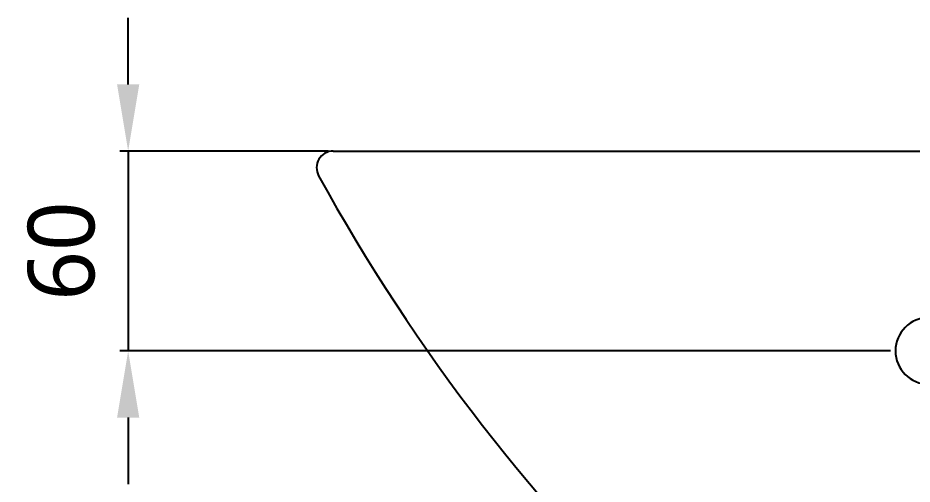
# Model space of a CAD drawing. Extents: x 189 to 3289, y -51 to 2049.
# Drawn here: x 1020.6 to 1289.2, y 718.2 to 858.2 of the extents above; entities that cross this region are included whole.
import ezdxf

# ---------------------------------------------------------------- set-up
doc = ezdxf.new("R2010")
doc.units = 0
doc.header["$LTSCALE"] = 20
doc.header["$MEASUREMENT"] = 0
doc.layers.get('0').update_dxf_attribs({"linetype": 'CONTINUOUS'})
doc.layers.get('DEFPOINTS').update_dxf_attribs({"linetype": 'CONTINUOUS'})
doc.layers.add('7', color=7, linetype='CONTINUOUS')
doc.styles.get("Standard").update_dxf_attribs({"font": 'NanumGothic.ttf'})
doc.dimstyles.get("Standard").update_dxf_attribs({"dimtxt": 20, "dimasz": 20, "dimexe": 2.5, "dimexo": 1.5, "dimgap": 10, "dimtad": 1, "dimdec": 0, "dimzin": 0, "dimdsep": 46, "dimtxsty": 'Standard', "dimcen": 0, "dimclrd": 3, "dimclre": 3, "dimclrt": 2, "dimadec": 0, "dimazin": 0, "dimtfac": 1, "dimtdec": 0, "dimtmove": 0, "dimatfit": 3, "dimfxl": 1, "dimtolj": 1, "dimtzin": 0, "dimarcsym": 0})

# ---------------------------------------------------------------- blocks, each defined once
blk = doc.blocks.new('*D18')
at = {"color": 3, "lineweight": -2, "transparency": 16777216}
for p, q in [((1053.710924015784, 838.1688282876614), (1053.710924015784, 858.1688282876614)), ((1113.807988049302, 818.1688282876614), (1051.210924015784, 818.1688282876614)), ((1053.710924015784, 818.1688282876614), (1053.710924015784, 758.1689855300416)), ((1282.694075655795, 758.1689855300415), (1051.210924015784, 758.1689855300416)), ((1053.710924015784, 738.1689855300416), (1053.710924015784, 718.1689855300416))]:
    blk.add_line(p, q, dxfattribs=at)
at = {"color": 3, "transparency": 16777216}
for points in [[(1050.377590682451, 838.1688282876614), (1057.044257349118, 838.1688282876614), (1053.710924015784, 818.1688282876614)], [(1050.377590682451, 738.1689855300416), (1057.044257349118, 738.1689855300416), (1053.710924015784, 758.1689855300416)]]:
    blk.add_solid(points, dxfattribs=at)
at = {"layer": 'DEFPOINTS', "color": 0, "transparency": 16777216}
for p in [(1115.307988049302, 818.1688282876614), (1053.710924015784, 758.1689855300416), (1284.194075655795, 758.1689855300415, -465.0698267636964)]:
    blk.add_point(p, dxfattribs=at)
at = {"color": 2, "transparency": 16777216, "insert": (1033.710924015784, 788.1689069088517), "char_height": 20, "attachment_point": 5, "rotation": 90}
blk.add_mtext('\\A1;60', dxfattribs=at)

msp = doc.modelspace()

# ---------------------------------------------------------------- linework, layer by layer
at = {"color": 0}
msp.add_line((1115.307988049302, 818.1688282876614), (1389.1938496611, 818.1688282876614), dxfattribs=at)
for centre, radius, start, end in [((1115.307999340814, 813.1688282876614), 5, 90.00012939345025, 208.7721537169651), ((1608.033740619804, 1083.61529729671), 567.0675659726267, 208.761522712858, 226.9068535382832)]:
    msp.add_arc(centre, radius, start, end, dxfattribs=at)
at = {"layer": '7'}
msp.add_arc((1294.194075655795, 758.1689855300415, -465.0698267636964), 10.00000000000006, 90, 270, dxfattribs=at)

# ---------------------------------------------------------------- dimensions: what is measured, and where the dimension line sits
dim = msp.add_linear_dim(base=(1053.710924015784, 758.1689855300416), p1=(1115.307988049302, 818.1688282876614), p2=(1284.194075655795, 758.1689855300415, -465.0698267636964), angle=90, dimstyle='Standard')
dim.commit()
dim.dimension.update_dxf_attribs({"geometry": '*D18', "text_midpoint": (1033.710924015784, 788.1689069088517)})

doc.saveas('drawing.dxf')
